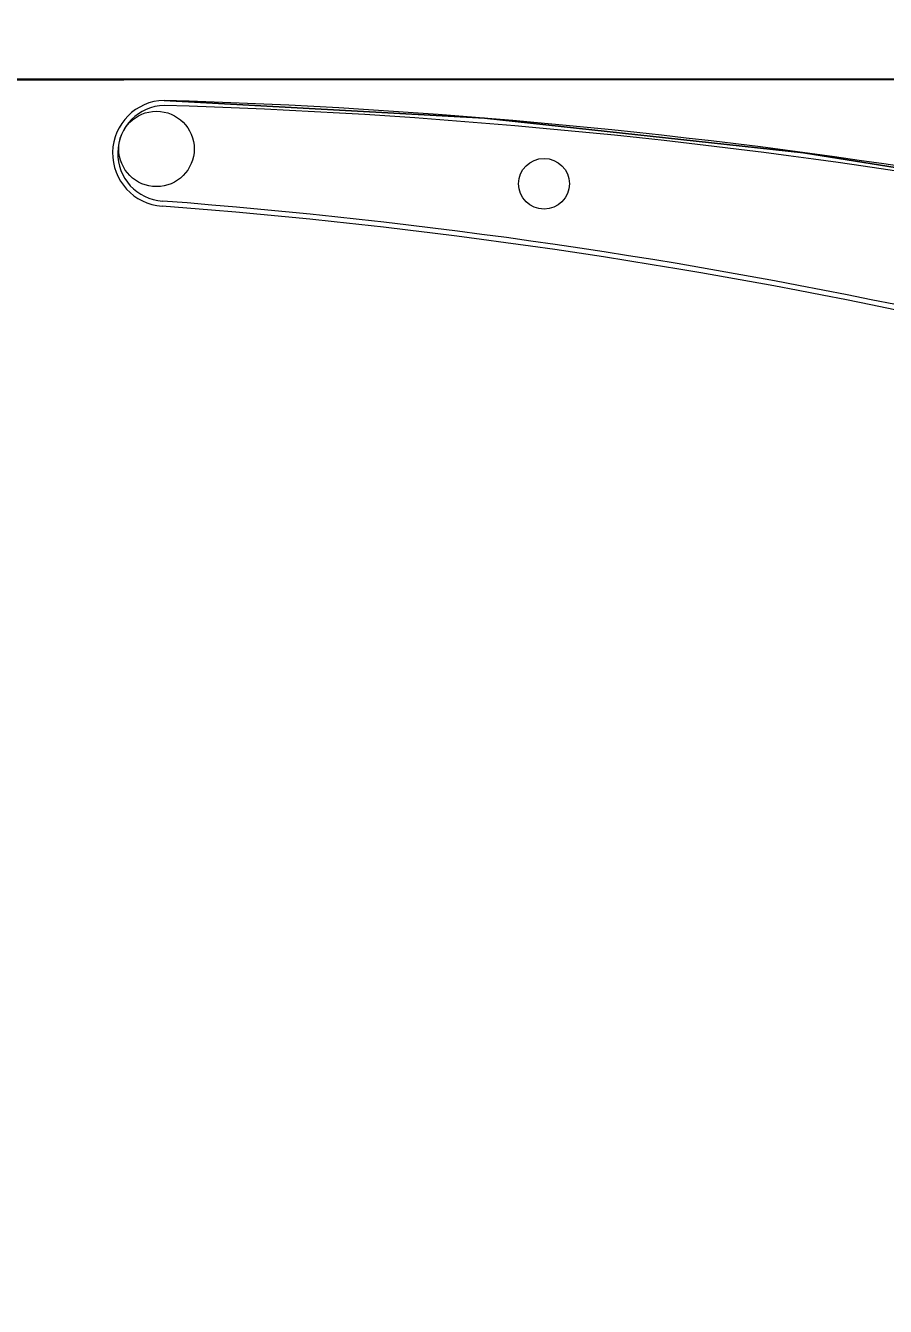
# Model space of a CAD drawing. Header units: millimetres. Extents: x -145765 to 32960, y 14307 to 133157.
# Drawn here: x 4272 to 5287, y 43505 to 45017 of the extents above; entities that cross this region are included whole.
import ezdxf

# ---------------------------------------------------------------- set-up
doc = ezdxf.new("R2010")
doc.units = ezdxf.units.MM
doc.header["$LTSCALE"] = 1000
doc.linetypes.add('DOTE', pattern=[2.42, 2, -0.2, 0.02, -0.2])
for name, color, linetype in [('A-AXIS-DOTE', 14, 'DOTE'), ('A-AXIS-DP', 126, 'Continuous'), ('A-HATCH-1', 252, 'Continuous'), ('A-LIN-V', 9, 'Continuous'), ('PH-2D63', 86, 'Continuous')]:
    doc.layers.add(name, color=color, linetype=linetype)
doc.styles.add('_TCH_DIM_T3', font='SIMPLEX', dxfattribs={"width": 0.705882, "bigfont": 'GBCBIG'})
doc.dimstyles.new('_TCH_ARCH-100', dxfattribs={"dimscale": 100, "dimtxt": 2.975, "dimasz": 1, "dimexe": 2.5, "dimexo": 3, "dimgap": 1, "dimtad": 1, "dimdec": 0, "dimzin": 0, "dimdsep": 46, "dimtxsty": '_TCH_DIM_T3', "dimblk": 'ARCHTICK', "dimcen": 0.09, "dimclrt": 7, "dimazin": 2, "dimtfac": 1, "dimtdec": 0, "dimtix": 1, "dimtmove": 2, "dimatfit": 3, "dimfxl": 0, "dimtolj": 1, "dimtzin": 0, "dimarcsym": 0})

# ---------------------------------------------------------------- blocks, each defined once
blk = doc.blocks.new('_ArchTick')
at = {"color": 0, "linetype": 'ByBlock', "const_width": 0.4}
blk.add_lwpolyline([(-0.5, -0.5), (0.5, 0.5)], dxfattribs=at)
blk = doc.blocks.new('*D307')
at = {"layer": 'A-AXIS-DP', "color": 0, "lineweight": -2}
for p, q in [((4387.6, 44953), (3389.4, 44953)), ((3639.4, 44953), (3639.4, 42103.1)), ((4387.6, 42103.1), (3389.4, 42103.1))]:
    blk.add_line(p, q, dxfattribs=at)
at = {"layer": 'Defpoints', "color": 0}
for p in [(4687.6, 44953), (3639.4, 42103.1), (4687.6, 42103.1)]:
    blk.add_point(p, dxfattribs=at)
at = {"layer": 'A-AXIS-DP', "color": 0, "lineweight": -2, "xscale": 100, "yscale": 100, "zscale": 100}
for p, rotation in [((3639.4, 44953), 89.99999999999999), ((3639.4, 42103.1), 270)]:
    blk.add_blockref('_ArchTick', p, dxfattribs=dict(at, rotation=rotation))
at = {"layer": 'A-AXIS-DP', "color": 7, "insert": (3390.7, 43528), "char_height": 297.5, "attachment_point": 5, "rotation": 90, "style": '_TCH_DIM_T3'}
blk.add_mtext('\\A1;2850', dxfattribs=at)

msp = doc.modelspace()

# ---------------------------------------------------------------- linework, layer by layer
at = {"layer": 'A-AXIS-DOTE'}
msp.add_line((-49165.4, 44954.1), (24934.6, 44954.1), dxfattribs=at)
at = {"layer": 'A-HATCH-1', "lineweight": 9, "extrusion": (0, 1, 0)}
for p, q in [((4435.3, 44928.8), (4813.4, 44907.8)), ((4813.4, 44907.8), (4435.3, 44928.8)), ((4813.4, 44907.8), (4435.3, 44928.8)), ((4435.3, 44928.8), (4813.4, 44907.8)), ((4435.3, 44928.8), (4813.4, 44907.8)), ((4813.4, 44907.8), (4435.3, 44928.8)), ((4813.4, 44907.8), (4435.3, 44928.8)), ((4435.3, 44928.8), (4813.4, 44907.8)), ((4435.3, 44928.8), (4813.4, 44907.8)), ((4813.4, 44907.8), (4435.3, 44928.8)), ((4813.4, 44907.8), (4435.3, 44928.8)), ((4435.3, 44928.8), (4813.4, 44907.8)), ((4435.3, 44928.8), (4813.4, 44907.8)), ((4813.4, 44907.8), (4435.3, 44928.8)), ((4813.4, 44907.8), (4435.3, 44928.8)), ((4435.3, 44928.8), (4813.4, 44907.8)), ((4435.3, 44928.8), (4813.4, 44907.8)), ((4813.4, 44907.8), (4435.3, 44928.8)), ((4813.4, 44907.8), (4435.3, 44928.8)), ((4435.3, 44928.8), (4813.4, 44907.8)), ((4435.3, 44928.8), (4813.4, 44907.8)), ((4813.4, 44907.8), (4435.3, 44928.8)), ((4813.4, 44907.8), (4435.3, 44928.8)), ((4435.3, 44928.8), (4813.4, 44907.8)), ((4435.3, 44928.8), (4813.4, 44907.8)), ((4813.4, 44907.8), (4435.3, 44928.8)), ((4813.4, 44907.8), (4435.3, 44928.8)), ((4435.3, 44928.8), (4813.4, 44907.8)), ((4435.3, 44928.8), (4813.4, 44907.8)), ((4813.4, 44907.8), (4435.3, 44928.8)), ((4813.4, 44907.8), (4435.3, 44928.8)), ((4435.3, 44928.8), (4813.4, 44907.8)), ((4435.3, 44928.8), (4813.4, 44907.8)), ((4813.4, 44907.8), (4435.3, 44928.8)), ((4813.4, 44907.8), (4435.3, 44928.8)), ((4435.3, 44928.8), (4813.4, 44907.8)), ((4435.3, 44928.8), (4813.4, 44907.8)), ((4813.4, 44907.8), (4435.3, 44928.8)), ((4813.4, 44907.8), (4435.3, 44928.8)), ((4435.3, 44928.8), (4813.4, 44907.8)), ((4435.3, 44928.8), (4813.4, 44907.8)), ((4813.4, 44907.8), (4435.3, 44928.8)), ((4813.4, 44907.8), (4435.3, 44928.8)), ((4435.3, 44928.8), (4813.4, 44907.8)), ((4435.3, 44928.8), (4813.4, 44907.8)), ((4813.4, 44907.8), (4435.3, 44928.8)), ((4813.4, 44907.8), (4435.3, 44928.8)), ((4435.3, 44928.8), (4813.4, 44907.8)), ((4435.3, 44928.8), (4813.4, 44907.8)), ((4813.4, 44907.8), (4435.3, 44928.8)), ((4813.4, 44907.8), (4435.3, 44928.8)), ((4435.3, 44928.8), (4813.4, 44907.8)), ((4435.3, 44928.8), (4813.4, 44907.8)), ((4813.4, 44907.8), (4435.3, 44928.8)), ((4813.4, 44907.8), (4435.3, 44928.8)), ((4435.3, 44928.8), (4813.4, 44907.8)), ((4435.3, 44928.8), (4813.4, 44907.8)), ((4813.4, 44907.8), (4435.3, 44928.8)), ((4813.4, 44907.8), (4435.3, 44928.8)), ((4435.3, 44928.8), (4813.4, 44907.8)), ((4435.3, 44928.8), (4813.4, 44907.8)), ((4813.4, 44907.8), (4435.3, 44928.8)), ((4813.4, 44907.8), (4435.3, 44928.8)), ((4435.3, 44928.8), (4813.4, 44907.8)), ((4435.3, 44928.8), (4813.4, 44907.8)), ((4813.4, 44907.8), (4435.3, 44928.8)), ((4813.4, 44907.8), (4435.3, 44928.8)), ((4435.3, 44928.8), (4813.4, 44907.8)), ((4435.3, 44928.8), (4813.4, 44907.8)), ((4813.4, 44907.8), (4435.3, 44928.8)), ((4813.4, 44907.8), (4435.3, 44928.8)), ((4435.3, 44928.8), (4813.4, 44907.8)), ((4435.3, 44928.8), (4813.4, 44907.8)), ((4813.4, 44907.8), (4435.3, 44928.8)), ((4813.4, 44907.8), (4435.3, 44928.8)), ((4435.3, 44928.8), (4813.4, 44907.8)), ((4435.3, 44928.8), (4813.4, 44907.8)), ((4813.4, 44907.8), (4435.3, 44928.8)), ((4813.4, 44907.8), (4435.3, 44928.8)), ((4435.3, 44928.8), (4813.4, 44907.8)), ((4435.3, 44928.8), (4813.4, 44907.8)), ((4813.4, 44907.8), (4435.3, 44928.8)), ((4813.4, 44907.8), (4435.3, 44928.8)), ((4435.3, 44928.8), (4813.4, 44907.8)), ((4435.3, 44928.8), (4813.4, 44907.8)), ((4813.4, 44907.8), (4435.3, 44928.8)), ((4813.4, 44907.8), (4435.3, 44928.8)), ((4435.3, 44928.8), (4813.4, 44907.8)), ((4435.3, 44928.8), (4813.4, 44907.8)), ((4813.4, 44907.8), (4435.3, 44928.8)), ((4813.4, 44907.8), (4435.3, 44928.8)), ((4435.3, 44928.8), (4813.4, 44907.8)), ((4435.3, 44928.8), (4813.4, 44907.8)), ((4813.4, 44907.8), (4435.3, 44928.8)), ((4813.4, 44907.8), (4435.3, 44928.8)), ((4435.3, 44928.8), (4813.4, 44907.8)), ((4435.3, 44928.8), (4813.4, 44907.8)), ((4813.4, 44907.8), (4435.3, 44928.8)), ((4813.4, 44907.8), (4435.3, 44928.8)), ((4435.3, 44928.8), (4813.4, 44907.8)), ((4435.3, 44928.8), (4813.4, 44907.8)), ((4813.4, 44907.8), (4435.3, 44928.8)), ((4813.4, 44907.8), (4435.3, 44928.8)), ((4435.3, 44928.8), (4813.4, 44907.8)), ((4435.3, 44928.8), (4813.4, 44907.8)), ((4813.4, 44907.8), (4435.3, 44928.8)), ((4813.4, 44907.8), (4435.3, 44928.8)), ((4435.3, 44928.8), (4813.4, 44907.8)), ((4435.3, 44928.8), (4813.4, 44907.8)), ((4813.4, 44907.8), (4435.3, 44928.8)), ((4813.4, 44907.8), (4435.3, 44928.8)), ((4435.3, 44928.8), (4813.4, 44907.8)), ((4435.3, 44928.8), (4813.4, 44907.8)), ((4813.4, 44907.8), (4435.3, 44928.8)), ((4813.4, 44907.8), (4435.3, 44928.8)), ((4435.3, 44928.8), (4813.4, 44907.8)), ((4435.3, 44928.8), (4813.4, 44907.8)), ((4813.4, 44907.8), (4435.3, 44928.8)), ((4813.4, 44907.8), (4435.3, 44928.8)), ((4435.3, 44928.8), (4813.4, 44907.8)), ((4435.3, 44928.8), (4813.4, 44907.8)), ((4813.4, 44907.8), (4435.3, 44928.8)), ((4813.4, 44907.8), (4435.3, 44928.8)), ((4435.3, 44928.8), (4813.4, 44907.8)), ((4435.3, 44928.8), (4813.4, 44907.8)), ((4813.4, 44907.8), (4435.3, 44928.8)), ((4813.4, 44907.8), (4435.3, 44928.8)), ((4435.3, 44928.8), (4813.4, 44907.8)), ((4435.3, 44928.8), (4813.4, 44907.8)), ((4813.4, 44907.8), (4435.3, 44928.8)), ((4813.4, 44907.8), (4435.3, 44928.8)), ((4435.3, 44928.8), (4813.4, 44907.8)), ((4435.3, 44928.8), (4813.4, 44907.8)), ((4813.4, 44907.8), (4435.3, 44928.8)), ((4813.4, 44907.8), (4435.3, 44928.8)), ((4435.3, 44928.8), (4813.4, 44907.8)), ((4435.3, 44928.8), (4813.4, 44907.8)), ((4813.4, 44907.8), (4435.3, 44928.8)), ((4813.4, 44907.8), (4435.3, 44928.8)), ((4435.3, 44928.8), (4813.4, 44907.8)), ((4435.3, 44928.8), (4813.4, 44907.8)), ((4813.4, 44907.8), (4435.3, 44928.8)), ((4813.4, 44907.8), (4435.3, 44928.8)), ((4435.3, 44928.8), (4813.4, 44907.8)), ((4435.3, 44928.8), (4813.4, 44907.8)), ((4813.4, 44907.8), (4435.3, 44928.8)), ((4813.4, 44907.8), (4435.3, 44928.8)), ((4435.3, 44928.8), (4813.4, 44907.8)), ((4435.3, 44928.8), (4813.4, 44907.8)), ((4813.4, 44907.8), (4435.3, 44928.8)), ((4813.4, 44907.8), (4435.3, 44928.8)), ((4435.3, 44928.8), (4813.4, 44907.8)), ((4435.3, 44928.8), (4813.4, 44907.8)), ((4813.4, 44907.8), (4435.3, 44928.8)), ((4813.4, 44907.8), (4435.3, 44928.8)), ((4435.3, 44928.8), (4813.4, 44907.8)), ((4435.3, 44928.8), (4813.4, 44907.8)), ((4813.4, 44907.8), (4435.3, 44928.8)), ((4813.4, 44907.8), (4435.3, 44928.8)), ((4435.3, 44928.8), (4813.4, 44907.8)), ((4435.3, 44928.8), (4813.4, 44907.8)), ((4813.4, 44907.8), (4435.3, 44928.8)), ((4813.4, 44907.8), (4435.3, 44928.8)), ((4435.3, 44928.8), (4813.4, 44907.8)), ((4435.3, 44928.8), (4813.4, 44907.8)), ((4813.4, 44907.8), (4435.3, 44928.8)), ((4813.4, 44907.8), (4435.3, 44928.8)), ((4435.3, 44928.8), (4813.4, 44907.8)), ((4435.3, 44928.8), (4813.4, 44907.8)), ((4813.4, 44907.8), (4435.3, 44928.8)), ((4813.4, 44907.8), (4435.3, 44928.8)), ((4435.3, 44928.8), (4813.4, 44907.8)), ((4435.3, 44928.8), (4813.4, 44907.8)), ((4813.4, 44907.8), (4435.3, 44928.8)), ((4813.4, 44907.8), (4435.3, 44928.8)), ((4435.3, 44928.8), (4813.4, 44907.8)), ((4435.3, 44928.8), (4813.4, 44907.8)), ((4813.4, 44907.8), (4435.3, 44928.8)), ((4813.4, 44907.8), (4435.3, 44928.8)), ((4435.3, 44928.8), (4813.4, 44907.8)), ((4435.3, 44928.8), (4813.4, 44907.8)), ((4813.4, 44907.8), (4435.3, 44928.8)), ((4813.4, 44907.8), (4435.3, 44928.8)), ((4435.3, 44928.8), (4813.4, 44907.8)), ((4435.3, 44928.8), (4813.4, 44907.8)), ((4813.4, 44907.8), (4435.3, 44928.8)), ((4813.4, 44907.8), (4435.3, 44928.8)), ((4435.3, 44928.8), (4813.4, 44907.8)), ((4435.3, 44928.8), (4813.4, 44907.8)), ((4813.4, 44907.8), (4435.3, 44928.8)), ((4813.4, 44907.8), (4435.3, 44928.8)), ((4435.3, 44928.8), (4813.4, 44907.8)), ((4435.3, 44928.8), (4813.4, 44907.8)), ((4813.4, 44907.8), (4435.3, 44928.8)), ((4813.4, 44907.8), (4435.3, 44928.8)), ((4435.3, 44928.8), (4813.4, 44907.8)), ((4435.3, 44928.8), (4813.4, 44907.8)), ((4813.4, 44907.8), (4435.3, 44928.8)), ((4813.4, 44907.8), (4435.3, 44928.8)), ((4435.3, 44928.8), (4813.4, 44907.8)), ((4435.3, 44928.8), (4813.4, 44907.8)), ((4813.4, 44907.8), (4435.3, 44928.8)), ((4813.4, 44907.8), (4435.3, 44928.8)), ((4435.3, 44928.8), (4813.4, 44907.8)), ((4435.3, 44928.8), (4813.4, 44907.8)), ((4813.4, 44907.8), (4435.3, 44928.8)), ((4813.4, 44907.8), (4435.3, 44928.8)), ((4435.3, 44928.8), (4813.4, 44907.8)), ((4435.3, 44928.8), (4813.4, 44907.8)), ((4813.4, 44907.8), (4435.3, 44928.8)), ((4813.4, 44907.8), (4435.3, 44928.8)), ((4435.3, 44928.8), (4813.4, 44907.8)), ((4435.3, 44928.8), (4813.4, 44907.8)), ((4813.4, 44907.8), (4435.3, 44928.8)), ((4813.4, 44907.8), (4435.3, 44928.8)), ((4435.3, 44928.8), (4813.4, 44907.8)), ((4435.3, 44928.8), (4813.4, 44907.8)), ((4813.4, 44907.8), (4435.3, 44928.8)), ((4813.4, 44907.8), (4435.3, 44928.8)), ((4435.3, 44928.8), (4813.4, 44907.8)), ((4435.3, 44928.8), (4813.4, 44907.8)), ((4813.4, 44907.8), (4435.3, 44928.8)), ((4813.4, 44907.8), (4435.3, 44928.8)), ((4435.3, 44928.8), (4813.4, 44907.8)), ((4435.3, 44928.8), (4813.4, 44907.8)), ((4813.4, 44907.8), (4435.3, 44928.8)), ((4813.4, 44907.8), (4435.3, 44928.8)), ((4435.3, 44928.8), (4813.4, 44907.8)), ((4435.3, 44928.8), (4813.4, 44907.8)), ((4813.4, 44907.8), (4435.3, 44928.8)), ((4813.4, 44907.8), (4435.3, 44928.8)), ((4435.3, 44928.8), (4813.4, 44907.8)), ((4435.3, 44928.8), (4813.4, 44907.8)), ((4813.4, 44907.8), (4435.3, 44928.8)), ((4813.4, 44907.8), (4435.3, 44928.8)), ((4435.3, 44928.8), (4813.4, 44907.8)), ((4435.3, 44928.8), (4813.4, 44907.8)), ((4813.4, 44907.8), (4435.3, 44928.8)), ((4813.4, 44907.8), (4435.3, 44928.8)), ((4435.3, 44928.8), (4813.4, 44907.8)), ((4435.3, 44928.8), (4813.4, 44907.8)), ((4813.4, 44907.8), (4435.3, 44928.8)), ((4813.4, 44907.8), (4435.3, 44928.8)), ((4435.3, 44928.8), (4813.4, 44907.8)), ((4435.3, 44928.8), (4813.4, 44907.8)), ((4813.4, 44907.8), (4435.3, 44928.8)), ((4813.4, 44907.8), (4435.3, 44928.8)), ((4435.3, 44928.8), (4813.4, 44907.8)), ((4435.3, 44928.8), (4813.4, 44907.8)), ((4813.4, 44907.8), (4435.3, 44928.8)), ((4813.4, 44907.8), (4435.3, 44928.8)), ((4435.3, 44928.8), (4813.4, 44907.8)), ((4435.3, 44928.8), (4813.4, 44907.8)), ((4813.4, 44907.8), (4435.3, 44928.8)), ((4813.4, 44907.8), (4435.3, 44928.8)), ((4435.3, 44928.8), (4813.4, 44907.8)), ((4435.3, 44928.8), (4813.4, 44907.8)), ((4813.4, 44907.8), (4435.3, 44928.8)), ((4813.4, 44907.8), (4435.3, 44928.8)), ((4435.3, 44928.8), (4813.4, 44907.8)), ((4435.3, 44928.8), (4813.4, 44907.8)), ((4813.4, 44907.8), (4435.3, 44928.8)), ((4813.4, 44907.8), (4435.3, 44928.8)), ((4435.3, 44928.8), (4813.4, 44907.8)), ((4435.3, 44928.8), (4813.4, 44907.8)), ((4813.4, 44907.8), (4435.3, 44928.8)), ((4813.4, 44907.8), (4435.3, 44928.8)), ((4435.3, 44928.8), (4813.4, 44907.8)), ((4435.3, 44928.8), (4813.4, 44907.8)), ((4813.4, 44907.8), (4435.3, 44928.8)), ((4813.4, 44907.8), (4435.3, 44928.8)), ((4435.3, 44928.8), (4813.4, 44907.8)), ((4435.3, 44928.8), (4813.4, 44907.8)), ((4813.4, 44907.8), (4435.3, 44928.8)), ((4813.4, 44907.8), (4435.3, 44928.8)), ((4435.3, 44928.8), (4813.4, 44907.8)), ((4435.3, 44928.8), (4813.4, 44907.8)), ((4813.4, 44907.8), (4435.3, 44928.8)), ((4813.4, 44907.8), (4435.3, 44928.8)), ((4435.3, 44928.8), (4813.4, 44907.8)), ((4435.3, 44928.8), (4813.4, 44907.8)), ((4813.4, 44907.8), (4435.3, 44928.8)), ((4813.4, 44907.8), (4435.3, 44928.8)), ((4435.3, 44928.8), (4813.4, 44907.8)), ((4435.3, 44928.8), (4813.4, 44907.8)), ((4813.4, 44907.8), (4435.3, 44928.8)), ((4813.4, 44907.8), (4435.3, 44928.8)), ((4435.3, 44928.8), (4813.4, 44907.8)), ((4435.3, 44928.8), (4813.4, 44907.8)), ((4813.4, 44907.8), (4435.3, 44928.8)), ((4813.4, 44907.8), (4435.3, 44928.8)), ((4435.3, 44928.8), (4813.4, 44907.8)), ((4435.3, 44928.8), (4813.4, 44907.8)), ((4813.4, 44907.8), (4435.3, 44928.8)), ((4813.4, 44907.8), (4435.3, 44928.8)), ((4435.3, 44928.8), (4813.4, 44907.8)), ((4435.3, 44928.8), (4813.4, 44907.8)), ((4813.4, 44907.8), (4435.3, 44928.8)), ((4813.4, 44907.8), (4435.3, 44928.8)), ((4435.3, 44928.8), (4813.4, 44907.8)), ((4435.3, 44928.8), (4813.4, 44907.8)), ((4813.4, 44907.8), (4435.3, 44928.8)), ((4813.4, 44907.8), (4435.3, 44928.8)), ((4435.3, 44928.8), (4813.4, 44907.8)), ((4435.3, 44928.8), (4813.4, 44907.8)), ((4813.4, 44907.8), (4435.3, 44928.8)), ((4813.4, 44907.8), (4435.3, 44928.8)), ((4435.3, 44928.8), (4813.4, 44907.8)), ((4435.3, 44928.8), (4813.4, 44907.8)), ((4813.4, 44907.8), (4435.3, 44928.8)), ((4813.4, 44907.8), (4435.3, 44928.8)), ((4435.3, 44928.8), (4813.4, 44907.8)), ((4435.3, 44928.8), (4813.4, 44907.8)), ((4813.4, 44907.8), (4435.3, 44928.8)), ((4813.4, 44907.8), (4435.3, 44928.8)), ((4435.3, 44928.8), (4813.4, 44907.8)), ((4435.3, 44928.8), (4813.4, 44907.8)), ((4813.4, 44907.8), (4435.3, 44928.8)), ((4813.4, 44907.8), (4435.3, 44928.8)), ((4435.3, 44928.8), (4813.4, 44907.8)), ((4813.4, 44907.8), (5189.9, 44867.1)), ((5189.9, 44867.1), (4813.4, 44907.8)), ((5189.9, 44867.1), (4813.4, 44907.8)), ((4813.4, 44907.8), (5189.9, 44867.1)), ((4813.4, 44907.8), (5189.9, 44867.1)), ((5189.9, 44867.1), (4813.4, 44907.8)), ((5189.9, 44867.1), (4813.4, 44907.8)), ((4813.4, 44907.8), (5189.9, 44867.1)), ((4813.4, 44907.8), (5189.9, 44867.1)), ((5189.9, 44867.1), (4813.4, 44907.8)), ((5189.9, 44867.1), (4813.4, 44907.8)), ((4813.4, 44907.8), (5189.9, 44867.1)), ((4813.4, 44907.8), (5189.9, 44867.1)), ((5189.9, 44867.1), (4813.4, 44907.8)), ((5189.9, 44867.1), (4813.4, 44907.8)), ((4813.4, 44907.8), (5189.9, 44867.1)), ((4813.4, 44907.8), (5189.9, 44867.1)), ((5189.9, 44867.1), (4813.4, 44907.8)), ((5189.9, 44867.1), (4813.4, 44907.8)), ((4813.4, 44907.8), (5189.9, 44867.1)), ((4813.4, 44907.8), (5189.9, 44867.1)), ((5189.9, 44867.1), (4813.4, 44907.8)), ((5189.9, 44867.1), (4813.4, 44907.8)), ((4813.4, 44907.8), (5189.9, 44867.1)), ((4813.4, 44907.8), (5189.9, 44867.1)), ((5189.9, 44867.1), (4813.4, 44907.8)), ((5189.9, 44867.1), (4813.4, 44907.8)), ((4813.4, 44907.8), (5189.9, 44867.1)), ((4813.4, 44907.8), (5189.9, 44867.1)), ((5189.9, 44867.1), (4813.4, 44907.8)), ((5189.9, 44867.1), (4813.4, 44907.8)), ((4813.4, 44907.8), (5189.9, 44867.1)), ((4813.4, 44907.8), (5189.9, 44867.1)), ((5189.9, 44867.1), (4813.4, 44907.8)), ((5189.9, 44867.1), (4813.4, 44907.8)), ((4813.4, 44907.8), (5189.9, 44867.1)), ((4813.4, 44907.8), (5189.9, 44867.1)), ((5189.9, 44867.1), (4813.4, 44907.8)), ((5189.9, 44867.1), (4813.4, 44907.8)), ((4813.4, 44907.8), (5189.9, 44867.1)), ((4813.4, 44907.8), (5189.9, 44867.1)), ((5189.9, 44867.1), (4813.4, 44907.8)), ((5189.9, 44867.1), (4813.4, 44907.8)), ((4813.4, 44907.8), (5189.9, 44867.1)), ((4813.4, 44907.8), (5189.9, 44867.1)), ((5189.9, 44867.1), (4813.4, 44907.8)), ((5189.9, 44867.1), (4813.4, 44907.8)), ((4813.4, 44907.8), (5189.9, 44867.1)), ((4813.4, 44907.8), (5189.9, 44867.1)), ((5189.9, 44867.1), (4813.4, 44907.8)), ((5189.9, 44867.1), (4813.4, 44907.8)), ((4813.4, 44907.8), (5189.9, 44867.1)), ((4813.4, 44907.8), (5189.9, 44867.1)), ((5189.9, 44867.1), (4813.4, 44907.8)), ((5189.9, 44867.1), (4813.4, 44907.8)), ((4813.4, 44907.8), (5189.9, 44867.1)), ((4813.4, 44907.8), (5189.9, 44867.1)), ((5189.9, 44867.1), (4813.4, 44907.8)), ((5189.9, 44867.1), (4813.4, 44907.8)), ((4813.4, 44907.8), (5189.9, 44867.1)), ((4813.4, 44907.8), (5189.9, 44867.1)), ((5189.9, 44867.1), (4813.4, 44907.8)), ((5189.9, 44867.1), (4813.4, 44907.8)), ((4813.4, 44907.8), (5189.9, 44867.1)), ((4813.4, 44907.8), (5189.9, 44867.1)), ((5189.9, 44867.1), (4813.4, 44907.8)), ((5189.9, 44867.1), (4813.4, 44907.8)), ((4813.4, 44907.8), (5189.9, 44867.1)), ((4813.4, 44907.8), (5189.9, 44867.1)), ((5189.9, 44867.1), (4813.4, 44907.8)), ((5189.9, 44867.1), (4813.4, 44907.8)), ((4813.4, 44907.8), (5189.9, 44867.1)), ((4813.4, 44907.8), (5189.9, 44867.1)), ((5189.9, 44867.1), (4813.4, 44907.8)), ((5189.9, 44867.1), (4813.4, 44907.8)), ((4813.4, 44907.8), (5189.9, 44867.1)), ((4813.4, 44907.8), (5189.9, 44867.1)), ((5189.9, 44867.1), (4813.4, 44907.8)), ((5189.9, 44867.1), (4813.4, 44907.8)), ((4813.4, 44907.8), (5189.9, 44867.1)), ((4813.4, 44907.8), (5189.9, 44867.1)), ((5189.9, 44867.1), (4813.4, 44907.8)), ((5189.9, 44867.1), (4813.4, 44907.8)), ((4813.4, 44907.8), (5189.9, 44867.1)), ((4813.4, 44907.8), (5189.9, 44867.1)), ((5189.9, 44867.1), (4813.4, 44907.8)), ((5189.9, 44867.1), (4813.4, 44907.8)), ((4813.4, 44907.8), (5189.9, 44867.1)), ((4813.4, 44907.8), (5189.9, 44867.1)), ((5189.9, 44867.1), (4813.4, 44907.8)), ((5189.9, 44867.1), (4813.4, 44907.8)), ((4813.4, 44907.8), (5189.9, 44867.1)), ((4813.4, 44907.8), (5189.9, 44867.1)), ((5189.9, 44867.1), (4813.4, 44907.8)), ((5189.9, 44867.1), (4813.4, 44907.8)), ((4813.4, 44907.8), (5189.9, 44867.1)), ((4813.4, 44907.8), (5189.9, 44867.1)), ((5189.9, 44867.1), (4813.4, 44907.8)), ((5189.9, 44867.1), (4813.4, 44907.8)), ((4813.4, 44907.8), (5189.9, 44867.1)), ((4813.4, 44907.8), (5189.9, 44867.1)), ((5189.9, 44867.1), (4813.4, 44907.8)), ((5189.9, 44867.1), (4813.4, 44907.8)), ((4813.4, 44907.8), (5189.9, 44867.1)), ((4813.4, 44907.8), (5189.9, 44867.1)), ((5189.9, 44867.1), (4813.4, 44907.8)), ((5189.9, 44867.1), (4813.4, 44907.8)), ((4813.4, 44907.8), (5189.9, 44867.1)), ((4813.4, 44907.8), (5189.9, 44867.1)), ((5189.9, 44867.1), (4813.4, 44907.8)), ((5189.9, 44867.1), (4813.4, 44907.8)), ((4813.4, 44907.8), (5189.9, 44867.1)), ((4813.4, 44907.8), (5189.9, 44867.1)), ((5189.9, 44867.1), (4813.4, 44907.8)), ((5189.9, 44867.1), (4813.4, 44907.8)), ((4813.4, 44907.8), (5189.9, 44867.1)), ((4813.4, 44907.8), (5189.9, 44867.1)), ((5189.9, 44867.1), (4813.4, 44907.8)), ((5189.9, 44867.1), (4813.4, 44907.8)), ((4813.4, 44907.8), (5189.9, 44867.1)), ((4813.4, 44907.8), (5189.9, 44867.1)), ((5189.9, 44867.1), (4813.4, 44907.8)), ((5189.9, 44867.1), (4813.4, 44907.8)), ((4813.4, 44907.8), (5189.9, 44867.1)), ((4813.4, 44907.8), (5189.9, 44867.1)), ((5189.9, 44867.1), (4813.4, 44907.8)), ((5189.9, 44867.1), (4813.4, 44907.8)), ((4813.4, 44907.8), (5189.9, 44867.1)), ((4813.4, 44907.8), (5189.9, 44867.1)), ((5189.9, 44867.1), (4813.4, 44907.8)), ((5189.9, 44867.1), (4813.4, 44907.8)), ((4813.4, 44907.8), (5189.9, 44867.1)), ((4813.4, 44907.8), (5189.9, 44867.1)), ((5189.9, 44867.1), (4813.4, 44907.8)), ((5189.9, 44867.1), (4813.4, 44907.8)), ((4813.4, 44907.8), (5189.9, 44867.1)), ((4813.4, 44907.8), (5189.9, 44867.1)), ((5189.9, 44867.1), (4813.4, 44907.8)), ((5189.9, 44867.1), (4813.4, 44907.8)), ((4813.4, 44907.8), (5189.9, 44867.1)), ((4813.4, 44907.8), (5189.9, 44867.1)), ((5189.9, 44867.1), (4813.4, 44907.8)), ((5189.9, 44867.1), (4813.4, 44907.8)), ((4813.4, 44907.8), (5189.9, 44867.1)), ((4813.4, 44907.8), (5189.9, 44867.1)), ((5189.9, 44867.1), (4813.4, 44907.8)), ((5189.9, 44867.1), (4813.4, 44907.8)), ((4813.4, 44907.8), (5189.9, 44867.1)), ((4813.4, 44907.8), (5189.9, 44867.1)), ((5189.9, 44867.1), (4813.4, 44907.8)), ((5189.9, 44867.1), (4813.4, 44907.8)), ((4813.4, 44907.8), (5189.9, 44867.1)), ((4813.4, 44907.8), (5189.9, 44867.1)), ((5189.9, 44867.1), (4813.4, 44907.8)), ((5189.9, 44867.1), (4813.4, 44907.8)), ((4813.4, 44907.8), (5189.9, 44867.1)), ((4813.4, 44907.8), (5189.9, 44867.1)), ((5189.9, 44867.1), (4813.4, 44907.8)), ((5189.9, 44867.1), (4813.4, 44907.8)), ((4813.4, 44907.8), (5189.9, 44867.1)), ((4813.4, 44907.8), (5189.9, 44867.1)), ((5189.9, 44867.1), (4813.4, 44907.8)), ((5189.9, 44867.1), (4813.4, 44907.8)), ((4813.4, 44907.8), (5189.9, 44867.1)), ((4813.4, 44907.8), (5189.9, 44867.1)), ((5189.9, 44867.1), (4813.4, 44907.8)), ((5189.9, 44867.1), (4813.4, 44907.8)), ((4813.4, 44907.8), (5189.9, 44867.1)), ((4813.4, 44907.8), (5189.9, 44867.1)), ((5189.9, 44867.1), (4813.4, 44907.8)), ((5189.9, 44867.1), (4813.4, 44907.8)), ((4813.4, 44907.8), (5189.9, 44867.1)), ((4813.4, 44907.8), (5189.9, 44867.1)), ((5189.9, 44867.1), (4813.4, 44907.8)), ((5189.9, 44867.1), (4813.4, 44907.8)), ((4813.4, 44907.8), (5189.9, 44867.1)), ((4813.4, 44907.8), (5189.9, 44867.1)), ((5189.9, 44867.1), (4813.4, 44907.8)), ((5189.9, 44867.1), (4813.4, 44907.8)), ((4813.4, 44907.8), (5189.9, 44867.1)), ((4813.4, 44907.8), (5189.9, 44867.1)), ((5189.9, 44867.1), (4813.4, 44907.8)), ((5189.9, 44867.1), (4813.4, 44907.8)), ((4813.4, 44907.8), (5189.9, 44867.1)), ((4813.4, 44907.8), (5189.9, 44867.1)), ((5189.9, 44867.1), (4813.4, 44907.8)), ((5189.9, 44867.1), (4813.4, 44907.8)), ((4813.4, 44907.8), (5189.9, 44867.1)), ((4813.4, 44907.8), (5189.9, 44867.1)), ((5189.9, 44867.1), (4813.4, 44907.8)), ((5189.9, 44867.1), (4813.4, 44907.8)), ((4813.4, 44907.8), (5189.9, 44867.1)), ((4813.4, 44907.8), (5189.9, 44867.1)), ((5189.9, 44867.1), (4813.4, 44907.8)), ((5189.9, 44867.1), (4813.4, 44907.8)), ((4813.4, 44907.8), (5189.9, 44867.1)), ((4813.4, 44907.8), (5189.9, 44867.1)), ((5189.9, 44867.1), (4813.4, 44907.8)), ((5189.9, 44867.1), (4813.4, 44907.8)), ((4813.4, 44907.8), (5189.9, 44867.1)), ((4813.4, 44907.8), (5189.9, 44867.1)), ((5189.9, 44867.1), (4813.4, 44907.8)), ((5189.9, 44867.1), (4813.4, 44907.8)), ((4813.4, 44907.8), (5189.9, 44867.1)), ((4813.4, 44907.8), (5189.9, 44867.1)), ((5189.9, 44867.1), (4813.4, 44907.8)), ((5189.9, 44867.1), (4813.4, 44907.8)), ((4813.4, 44907.8), (5189.9, 44867.1)), ((4813.4, 44907.8), (5189.9, 44867.1)), ((5189.9, 44867.1), (4813.4, 44907.8)), ((5189.9, 44867.1), (4813.4, 44907.8)), ((4813.4, 44907.8), (5189.9, 44867.1)), ((4813.4, 44907.8), (5189.9, 44867.1)), ((5189.9, 44867.1), (4813.4, 44907.8)), ((5189.9, 44867.1), (4813.4, 44907.8)), ((4813.4, 44907.8), (5189.9, 44867.1)), ((4813.4, 44907.8), (5189.9, 44867.1)), ((5189.9, 44867.1), (4813.4, 44907.8)), ((5189.9, 44867.1), (4813.4, 44907.8)), ((4813.4, 44907.8), (5189.9, 44867.1)), ((4813.4, 44907.8), (5189.9, 44867.1)), ((5189.9, 44867.1), (4813.4, 44907.8)), ((5189.9, 44867.1), (4813.4, 44907.8)), ((4813.4, 44907.8), (5189.9, 44867.1)), ((4813.4, 44907.8), (5189.9, 44867.1)), ((5189.9, 44867.1), (4813.4, 44907.8)), ((5189.9, 44867.1), (4813.4, 44907.8)), ((4813.4, 44907.8), (5189.9, 44867.1)), ((4813.4, 44907.8), (5189.9, 44867.1)), ((5189.9, 44867.1), (4813.4, 44907.8)), ((5189.9, 44867.1), (4813.4, 44907.8)), ((4813.4, 44907.8), (5189.9, 44867.1)), ((4813.4, 44907.8), (5189.9, 44867.1)), ((5189.9, 44867.1), (4813.4, 44907.8)), ((5189.9, 44867.1), (4813.4, 44907.8)), ((4813.4, 44907.8), (5189.9, 44867.1)), ((4813.4, 44907.8), (5189.9, 44867.1)), ((5189.9, 44867.1), (4813.4, 44907.8)), ((5189.9, 44867.1), (4813.4, 44907.8)), ((4813.4, 44907.8), (5189.9, 44867.1)), ((4813.4, 44907.8), (5189.9, 44867.1)), ((5189.9, 44867.1), (4813.4, 44907.8)), ((5189.9, 44867.1), (4813.4, 44907.8)), ((4813.4, 44907.8), (5189.9, 44867.1)), ((4813.4, 44907.8), (5189.9, 44867.1)), ((5189.9, 44867.1), (4813.4, 44907.8)), ((5189.9, 44867.1), (4813.4, 44907.8)), ((4813.4, 44907.8), (5189.9, 44867.1)), ((4813.4, 44907.8), (5189.9, 44867.1)), ((5189.9, 44867.1), (4813.4, 44907.8)), ((5189.9, 44867.1), (4813.4, 44907.8)), ((4813.4, 44907.8), (5189.9, 44867.1)), ((4813.4, 44907.8), (5189.9, 44867.1)), ((5189.9, 44867.1), (4813.4, 44907.8)), ((5189.9, 44867.1), (4813.4, 44907.8)), ((4813.4, 44907.8), (5189.9, 44867.1)), ((4813.4, 44907.8), (5189.9, 44867.1)), ((5189.9, 44867.1), (4813.4, 44907.8)), ((5189.9, 44867.1), (4813.4, 44907.8)), ((4813.4, 44907.8), (5189.9, 44867.1)), ((4813.4, 44907.8), (5189.9, 44867.1)), ((5189.9, 44867.1), (4813.4, 44907.8)), ((5189.9, 44867.1), (4813.4, 44907.8)), ((4813.4, 44907.8), (5189.9, 44867.1)), ((4813.4, 44907.8), (5189.9, 44867.1)), ((5189.9, 44867.1), (4813.4, 44907.8)), ((5189.9, 44867.1), (4813.4, 44907.8)), ((4813.4, 44907.8), (5189.9, 44867.1)), ((4813.4, 44907.8), (5189.9, 44867.1)), ((5189.9, 44867.1), (4813.4, 44907.8)), ((5189.9, 44867.1), (4813.4, 44907.8)), ((4813.4, 44907.8), (5189.9, 44867.1)), ((4813.4, 44907.8), (5189.9, 44867.1)), ((5189.9, 44867.1), (4813.4, 44907.8)), ((5189.9, 44867.1), (4813.4, 44907.8)), ((4813.4, 44907.8), (5189.9, 44867.1)), ((4813.4, 44907.8), (5189.9, 44867.1)), ((5189.9, 44867.1), (4813.4, 44907.8)), ((5189.9, 44867.1), (4813.4, 44907.8)), ((4813.4, 44907.8), (5189.9, 44867.1)), ((4813.4, 44907.8), (5189.9, 44867.1)), ((5189.9, 44867.1), (4813.4, 44907.8)), ((5189.9, 44867.1), (4813.4, 44907.8)), ((4813.4, 44907.8), (5189.9, 44867.1)), ((4813.4, 44907.8), (5189.9, 44867.1)), ((5189.9, 44867.1), (4813.4, 44907.8)), ((5189.9, 44867.1), (4813.4, 44907.8)), ((4813.4, 44907.8), (5189.9, 44867.1)), ((4813.4, 44907.8), (5189.9, 44867.1)), ((5189.9, 44867.1), (4813.4, 44907.8)), ((5189.9, 44867.1), (4813.4, 44907.8)), ((4813.4, 44907.8), (5189.9, 44867.1)), ((4813.4, 44907.8), (5189.9, 44867.1)), ((5189.9, 44867.1), (4813.4, 44907.8)), ((5189.9, 44867.1), (4813.4, 44907.8)), ((4813.4, 44907.8), (5189.9, 44867.1)), ((4813.4, 44907.8), (5189.9, 44867.1)), ((5189.9, 44867.1), (4813.4, 44907.8)), ((5189.9, 44867.1), (4813.4, 44907.8)), ((4813.4, 44907.8), (5189.9, 44867.1)), ((4813.4, 44907.8), (5189.9, 44867.1)), ((5189.9, 44867.1), (4813.4, 44907.8)), ((5189.9, 44867.1), (4813.4, 44907.8)), ((4813.4, 44907.8), (5189.9, 44867.1)), ((4813.4, 44907.8), (5189.9, 44867.1)), ((5189.9, 44867.1), (4813.4, 44907.8)), ((5189.9, 44867.1), (4813.4, 44907.8)), ((4813.4, 44907.8), (5189.9, 44867.1)), ((4813.4, 44907.8), (5189.9, 44867.1)), ((5189.9, 44867.1), (4813.4, 44907.8)), ((5189.9, 44867.1), (4813.4, 44907.8)), ((4813.4, 44907.8), (5189.9, 44867.1)), ((4813.4, 44907.8), (5189.9, 44867.1)), ((5189.9, 44867.1), (4813.4, 44907.8)), ((5189.9, 44867.1), (4813.4, 44907.8)), ((4813.4, 44907.8), (5189.9, 44867.1)), ((4813.4, 44907.8), (5189.9, 44867.1)), ((5189.9, 44867.1), (4813.4, 44907.8)), ((5189.9, 44867.1), (4813.4, 44907.8)), ((4813.4, 44907.8), (5189.9, 44867.1)), ((5189.9, 44867.1), (5563.7, 44807)), ((5563.7, 44807), (5189.9, 44867.1)), ((5563.7, 44807), (5189.9, 44867.1)), ((5189.9, 44867.1), (5563.7, 44807)), ((5189.9, 44867.1), (5563.7, 44807)), ((5563.7, 44807), (5189.9, 44867.1)), ((5563.7, 44807), (5189.9, 44867.1)), ((5189.9, 44867.1), (5563.7, 44807)), ((5189.9, 44867.1), (5563.7, 44807)), ((5563.7, 44807), (5189.9, 44867.1)), ((5563.7, 44807), (5189.9, 44867.1)), ((5189.9, 44867.1), (5563.7, 44807)), ((5189.9, 44867.1), (5563.7, 44807)), ((5563.7, 44807), (5189.9, 44867.1)), ((5563.7, 44807), (5189.9, 44867.1)), ((5189.9, 44867.1), (5563.7, 44807)), ((5189.9, 44867.1), (5563.7, 44807)), ((5563.7, 44807), (5189.9, 44867.1)), ((5563.7, 44807), (5189.9, 44867.1)), ((5189.9, 44867.1), (5563.7, 44807)), ((5189.9, 44867.1), (5563.7, 44807)), ((5563.7, 44807), (5189.9, 44867.1)), ((5563.7, 44807), (5189.9, 44867.1)), ((5189.9, 44867.1), (5563.7, 44807)), ((5563.7, 44807), (5189.9, 44867.1)), ((5189.9, 44867.1), (5563.7, 44807)), ((5563.7, 44807), (5189.9, 44867.1)), ((5189.9, 44867.1), (5563.7, 44807)), ((5563.7, 44807), (5189.9, 44867.1)), ((5189.9, 44867.1), (5563.7, 44807)), ((5563.7, 44807), (5189.9, 44867.1)), ((5189.9, 44867.1), (5563.7, 44807)), ((5189.9, 44867.1), (5563.7, 44807)), ((5563.7, 44807), (5189.9, 44867.1)), ((5563.7, 44807), (5189.9, 44867.1)), ((5189.9, 44867.1), (5563.7, 44807)), ((5189.9, 44867.1), (5563.7, 44807)), ((5563.7, 44807), (5189.9, 44867.1)), ((5563.7, 44807), (5189.9, 44867.1)), ((5189.9, 44867.1), (5563.7, 44807)), ((5189.9, 44867.1), (5563.7, 44807)), ((5563.7, 44807), (5189.9, 44867.1)), ((5563.7, 44807), (5189.9, 44867.1)), ((5189.9, 44867.1), (5563.7, 44807)), ((5189.9, 44867.1), (5563.7, 44807)), ((5563.7, 44807), (5189.9, 44867.1)), ((5563.7, 44807), (5189.9, 44867.1)), ((5189.9, 44867.1), (5563.7, 44807)), ((5189.9, 44867.1), (5563.7, 44807)), ((5563.7, 44807), (5189.9, 44867.1)), ((5563.7, 44807), (5189.9, 44867.1)), ((5189.9, 44867.1), (5563.7, 44807)), ((5189.9, 44867.1), (5563.7, 44807)), ((5563.7, 44807), (5189.9, 44867.1)), ((5563.7, 44807), (5189.9, 44867.1)), ((5189.9, 44867.1), (5563.7, 44807)), ((5189.9, 44867.1), (5563.7, 44807)), ((5563.7, 44807), (5189.9, 44867.1)), ((5563.7, 44807), (5189.9, 44867.1)), ((5189.9, 44867.1), (5563.7, 44807)), ((5189.9, 44867.1), (5563.7, 44807)), ((5563.7, 44807), (5189.9, 44867.1)), ((5563.7, 44807), (5189.9, 44867.1)), ((5189.9, 44867.1), (5563.7, 44807)), ((5563.7, 44807), (5189.9, 44867.1)), ((5189.9, 44867.1), (5563.7, 44807)), ((5563.7, 44807), (5189.9, 44867.1)), ((5189.9, 44867.1), (5563.7, 44807)), ((5563.7, 44807), (5189.9, 44867.1)), ((5189.9, 44867.1), (5563.7, 44807)), ((5563.7, 44807), (5189.9, 44867.1)), ((5189.9, 44867.1), (5563.7, 44807)), ((5189.9, 44867.1), (5563.7, 44807)), ((5563.7, 44807), (5189.9, 44867.1)), ((5563.7, 44807), (5189.9, 44867.1)), ((5189.9, 44867.1), (5563.7, 44807)), ((5189.9, 44867.1), (5563.7, 44807)), ((5563.7, 44807), (5189.9, 44867.1)), ((5563.7, 44807), (5189.9, 44867.1)), ((5189.9, 44867.1), (5563.7, 44807)), ((5189.9, 44867.1), (5563.7, 44807)), ((5563.7, 44807), (5189.9, 44867.1)), ((5563.7, 44807), (5189.9, 44867.1)), ((5189.9, 44867.1), (5563.7, 44807)), ((5189.9, 44867.1), (5563.7, 44807)), ((5563.7, 44807), (5189.9, 44867.1)), ((5563.7, 44807), (5189.9, 44867.1)), ((5189.9, 44867.1), (5563.7, 44807)), ((5189.9, 44867.1), (5563.7, 44807)), ((5563.7, 44807), (5189.9, 44867.1)), ((5563.7, 44807), (5189.9, 44867.1)), ((5189.9, 44867.1), (5563.7, 44807)), ((5189.9, 44867.1), (5563.7, 44807)), ((5563.7, 44807), (5189.9, 44867.1)), ((5563.7, 44807), (5189.9, 44867.1)), ((5189.9, 44867.1), (5563.7, 44807)), ((5189.9, 44867.1), (5563.7, 44807)), ((5563.7, 44807), (5189.9, 44867.1)), ((5563.7, 44807), (5189.9, 44867.1)), ((5189.9, 44867.1), (5563.7, 44807)), ((5189.9, 44867.1), (5563.7, 44807)), ((5563.7, 44807), (5189.9, 44867.1)), ((5563.7, 44807), (5189.9, 44867.1)), ((5189.9, 44867.1), (5563.7, 44807)), ((5563.7, 44807), (5189.9, 44867.1)), ((5189.9, 44867.1), (5563.7, 44807)), ((5563.7, 44807), (5189.9, 44867.1)), ((5189.9, 44867.1), (5563.7, 44807)), ((5563.7, 44807), (5189.9, 44867.1)), ((5189.9, 44867.1), (5563.7, 44807)), ((5563.7, 44807), (5189.9, 44867.1)), ((5189.9, 44867.1), (5563.7, 44807)), ((5189.9, 44867.1), (5563.7, 44807)), ((5563.7, 44807), (5189.9, 44867.1)), ((5563.7, 44807), (5189.9, 44867.1)), ((5189.9, 44867.1), (5563.7, 44807)), ((5189.9, 44867.1), (5563.7, 44807)), ((5563.7, 44807), (5189.9, 44867.1)), ((5563.7, 44807), (5189.9, 44867.1)), ((5189.9, 44867.1), (5563.7, 44807)), ((5189.9, 44867.1), (5563.7, 44807)), ((5563.7, 44807), (5189.9, 44867.1)), ((5563.7, 44807), (5189.9, 44867.1)), ((5189.9, 44867.1), (5563.7, 44807)), ((5189.9, 44867.1), (5563.7, 44807)), ((5563.7, 44807), (5189.9, 44867.1)), ((5563.7, 44807), (5189.9, 44867.1)), ((5189.9, 44867.1), (5563.7, 44807)), ((5189.9, 44867.1), (5563.7, 44807)), ((5563.7, 44807), (5189.9, 44867.1)), ((5563.7, 44807), (5189.9, 44867.1)), ((5189.9, 44867.1), (5563.7, 44807)), ((5189.9, 44867.1), (5563.7, 44807)), ((5563.7, 44807), (5189.9, 44867.1)), ((5563.7, 44807), (5189.9, 44867.1)), ((5189.9, 44867.1), (5563.7, 44807)), ((5189.9, 44867.1), (5563.7, 44807)), ((5563.7, 44807), (5189.9, 44867.1)), ((5563.7, 44807), (5189.9, 44867.1)), ((5189.9, 44867.1), (5563.7, 44807)), ((5189.9, 44867.1), (5563.7, 44807)), ((5563.7, 44807), (5189.9, 44867.1)), ((5563.7, 44807), (5189.9, 44867.1)), ((5189.9, 44867.1), (5563.7, 44807)), ((5563.7, 44807), (5189.9, 44867.1)), ((5189.9, 44867.1), (5563.7, 44807)), ((5563.7, 44807), (5189.9, 44867.1)), ((5189.9, 44867.1), (5563.7, 44807)), ((5563.7, 44807), (5189.9, 44867.1)), ((5189.9, 44867.1), (5563.7, 44807)), ((5563.7, 44807), (5189.9, 44867.1)), ((5189.9, 44867.1), (5563.7, 44807)), ((5189.9, 44867.1), (5563.7, 44807)), ((5563.7, 44807), (5189.9, 44867.1)), ((5563.7, 44807), (5189.9, 44867.1)), ((5189.9, 44867.1), (5563.7, 44807)), ((5189.9, 44867.1), (5563.7, 44807)), ((5563.7, 44807), (5189.9, 44867.1)), ((5563.7, 44807), (5189.9, 44867.1)), ((5189.9, 44867.1), (5563.7, 44807)), ((5189.9, 44867.1), (5563.7, 44807)), ((5563.7, 44807), (5189.9, 44867.1)), ((5563.7, 44807), (5189.9, 44867.1)), ((5189.9, 44867.1), (5563.7, 44807)), ((5189.9, 44867.1), (5563.7, 44807)), ((5563.7, 44807), (5189.9, 44867.1)), ((5563.7, 44807), (5189.9, 44867.1)), ((5189.9, 44867.1), (5563.7, 44807)), ((5189.9, 44867.1), (5563.7, 44807)), ((5563.7, 44807), (5189.9, 44867.1)), ((5563.7, 44807), (5189.9, 44867.1)), ((5189.9, 44867.1), (5563.7, 44807)), ((5189.9, 44867.1), (5563.7, 44807)), ((5563.7, 44807), (5189.9, 44867.1)), ((5563.7, 44807), (5189.9, 44867.1)), ((5189.9, 44867.1), (5563.7, 44807)), ((5189.9, 44867.1), (5563.7, 44807)), ((5563.7, 44807), (5189.9, 44867.1)), ((5563.7, 44807), (5189.9, 44867.1)), ((5189.9, 44867.1), (5563.7, 44807)), ((5189.9, 44867.1), (5563.7, 44807)), ((5563.7, 44807), (5189.9, 44867.1)), ((5563.7, 44807), (5189.9, 44867.1)), ((5189.9, 44867.1), (5563.7, 44807)), ((5563.7, 44807), (5189.9, 44867.1)), ((5189.9, 44867.1), (5563.7, 44807)), ((5563.7, 44807), (5189.9, 44867.1)), ((5189.9, 44867.1), (5563.7, 44807)), ((5563.7, 44807), (5189.9, 44867.1)), ((5189.9, 44867.1), (5563.7, 44807)), ((5563.7, 44807), (5189.9, 44867.1)), ((5189.9, 44867.1), (5563.7, 44807)), ((5189.9, 44867.1), (5563.7, 44807)), ((5563.7, 44807), (5189.9, 44867.1)), ((5563.7, 44807), (5189.9, 44867.1)), ((5189.9, 44867.1), (5563.7, 44807)), ((5189.9, 44867.1), (5563.7, 44807)), ((5563.7, 44807), (5189.9, 44867.1)), ((5563.7, 44807), (5189.9, 44867.1)), ((5189.9, 44867.1), (5563.7, 44807)), ((5189.9, 44867.1), (5563.7, 44807)), ((5563.7, 44807), (5189.9, 44867.1)), ((5563.7, 44807), (5189.9, 44867.1)), ((5189.9, 44867.1), (5563.7, 44807)), ((5189.9, 44867.1), (5563.7, 44807)), ((5563.7, 44807), (5189.9, 44867.1)), ((5563.7, 44807), (5189.9, 44867.1)), ((5189.9, 44867.1), (5563.7, 44807)), ((5189.9, 44867.1), (5563.7, 44807)), ((5563.7, 44807), (5189.9, 44867.1)), ((5563.7, 44807), (5189.9, 44867.1)), ((5189.9, 44867.1), (5563.7, 44807)), ((5189.9, 44867.1), (5563.7, 44807)), ((5563.7, 44807), (5189.9, 44867.1)), ((5563.7, 44807), (5189.9, 44867.1)), ((5189.9, 44867.1), (5563.7, 44807)), ((5189.9, 44867.1), (5563.7, 44807)), ((5563.7, 44807), (5189.9, 44867.1)), ((5563.7, 44807), (5189.9, 44867.1)), ((5189.9, 44867.1), (5563.7, 44807)), ((5189.9, 44867.1), (5563.7, 44807)), ((5563.7, 44807), (5189.9, 44867.1)), ((5563.7, 44807), (5189.9, 44867.1)), ((5189.9, 44867.1), (5563.7, 44807)), ((5563.7, 44807), (5189.9, 44867.1)), ((5189.9, 44867.1), (5563.7, 44807)), ((5563.7, 44807), (5189.9, 44867.1)), ((5189.9, 44867.1), (5563.7, 44807)), ((5563.7, 44807), (5189.9, 44867.1)), ((5189.9, 44867.1), (5563.7, 44807)), ((5563.7, 44807), (5189.9, 44867.1)), ((5189.9, 44867.1), (5563.7, 44807)), ((5189.9, 44867.1), (5563.7, 44807)), ((5563.7, 44807), (5189.9, 44867.1)), ((5563.7, 44807), (5189.9, 44867.1)), ((5189.9, 44867.1), (5563.7, 44807)), ((5189.9, 44867.1), (5563.7, 44807)), ((5563.7, 44807), (5189.9, 44867.1)), ((5563.7, 44807), (5189.9, 44867.1)), ((5189.9, 44867.1), (5563.7, 44807)), ((5189.9, 44867.1), (5563.7, 44807)), ((5563.7, 44807), (5189.9, 44867.1)), ((5563.7, 44807), (5189.9, 44867.1)), ((5189.9, 44867.1), (5563.7, 44807)), ((5189.9, 44867.1), (5563.7, 44807)), ((5563.7, 44807), (5189.9, 44867.1)), ((5563.7, 44807), (5189.9, 44867.1)), ((5189.9, 44867.1), (5563.7, 44807)), ((5189.9, 44867.1), (5563.7, 44807)), ((5563.7, 44807), (5189.9, 44867.1)), ((5563.7, 44807), (5189.9, 44867.1)), ((5189.9, 44867.1), (5563.7, 44807)), ((5189.9, 44867.1), (5563.7, 44807)), ((5563.7, 44807), (5189.9, 44867.1)), ((5563.7, 44807), (5189.9, 44867.1)), ((5189.9, 44867.1), (5563.7, 44807)), ((5189.9, 44867.1), (5563.7, 44807)), ((5563.7, 44807), (5189.9, 44867.1)), ((5563.7, 44807), (5189.9, 44867.1)), ((5189.9, 44867.1), (5563.7, 44807)), ((5189.9, 44867.1), (5563.7, 44807)), ((5563.7, 44807), (5189.9, 44867.1)), ((5563.7, 44807), (5189.9, 44867.1)), ((5189.9, 44867.1), (5563.7, 44807)), ((5563.7, 44807), (5189.9, 44867.1)), ((5189.9, 44867.1), (5563.7, 44807)), ((5563.7, 44807), (5189.9, 44867.1)), ((5189.9, 44867.1), (5563.7, 44807)), ((5563.7, 44807), (5189.9, 44867.1)), ((5189.9, 44867.1), (5563.7, 44807)), ((5563.7, 44807), (5189.9, 44867.1)), ((5189.9, 44867.1), (5563.7, 44807)), ((5189.9, 44867.1), (5563.7, 44807)), ((5563.7, 44807), (5189.9, 44867.1)), ((5563.7, 44807), (5189.9, 44867.1)), ((5189.9, 44867.1), (5563.7, 44807)), ((5189.9, 44867.1), (5563.7, 44807)), ((5563.7, 44807), (5189.9, 44867.1)), ((5563.7, 44807), (5189.9, 44867.1)), ((5189.9, 44867.1), (5563.7, 44807)), ((5189.9, 44867.1), (5563.7, 44807)), ((5563.7, 44807), (5189.9, 44867.1)), ((5563.7, 44807), (5189.9, 44867.1)), ((5189.9, 44867.1), (5563.7, 44807)), ((5189.9, 44867.1), (5563.7, 44807)), ((5563.7, 44807), (5189.9, 44867.1)), ((5563.7, 44807), (5189.9, 44867.1)), ((5189.9, 44867.1), (5563.7, 44807)), ((5189.9, 44867.1), (5563.7, 44807)), ((5563.7, 44807), (5189.9, 44867.1)), ((5563.7, 44807), (5189.9, 44867.1)), ((5189.9, 44867.1), (5563.7, 44807)), ((5189.9, 44867.1), (5563.7, 44807)), ((5563.7, 44807), (5189.9, 44867.1)), ((5563.7, 44807), (5189.9, 44867.1)), ((5189.9, 44867.1), (5563.7, 44807)), ((5189.9, 44867.1), (5563.7, 44807)), ((5563.7, 44807), (5189.9, 44867.1)), ((5563.7, 44807), (5189.9, 44867.1)), ((5189.9, 44867.1), (5563.7, 44807)), ((5189.9, 44867.1), (5563.7, 44807)), ((5563.7, 44807), (5189.9, 44867.1)), ((5563.7, 44807), (5189.9, 44867.1)), ((5189.9, 44867.1), (5563.7, 44807)), ((5563.7, 44807), (5189.9, 44867.1)), ((5189.9, 44867.1), (5563.7, 44807)), ((5563.7, 44807), (5189.9, 44867.1)), ((5189.9, 44867.1), (5563.7, 44807)), ((5563.7, 44807), (5189.9, 44867.1)), ((5189.9, 44867.1), (5563.7, 44807)), ((5563.7, 44807), (5189.9, 44867.1)), ((5189.9, 44867.1), (5563.7, 44807)), ((5189.9, 44867.1), (5563.7, 44807)), ((5563.7, 44807), (5189.9, 44867.1)), ((5563.7, 44807), (5189.9, 44867.1)), ((5189.9, 44867.1), (5563.7, 44807)), ((5189.9, 44867.1), (5563.7, 44807)), ((5563.7, 44807), (5189.9, 44867.1)), ((5563.7, 44807), (5189.9, 44867.1)), ((5189.9, 44867.1), (5563.7, 44807))]:
    msp.add_line(p, q, dxfattribs=at)
at = {"layer": 'A-LIN-V', "lineweight": 9}
msp.add_circle((4883.7, 44830.4), 30, dxfattribs=at)
for centre, radius, start, end in [((4437, 44866.4), 62.5, 91.4837, 266.2345), ((4219.5, 37646.1), 7286, 73.49439, 88.30211), ((4437, 44866.4), 56.5, 91.6484, 266.2643), ((4219.5, 37646.1), 7280, 73.39838, 88.30076), ((3921, 38063.4), 6766, 69.86087, 85.65762), ((3921, 38063.4), 6760, 69.85184, 85.65736)]:
    msp.add_arc(centre, radius, start, end, dxfattribs=at)
at = {"layer": 'PH-2D63', "lineweight": 9}
msp.add_circle((4426.3, 44871.5), 44.5, dxfattribs=at)

# ---------------------------------------------------------------- dimensions: what is measured, and where the dimension line sits
at = {"layer": 'A-AXIS-DP'}
dim = msp.add_aligned_dim(p1=(4687.6, 44953), p2=(4687.6, 42103.1), distance=-1048.2, dimstyle='_TCH_ARCH-100', dxfattribs=at)
dim.commit()
dim.dimension.update_dxf_attribs({"geometry": '*D307', "text_midpoint": (3390.7, 43528)})

doc.saveas('drawing.dxf')
